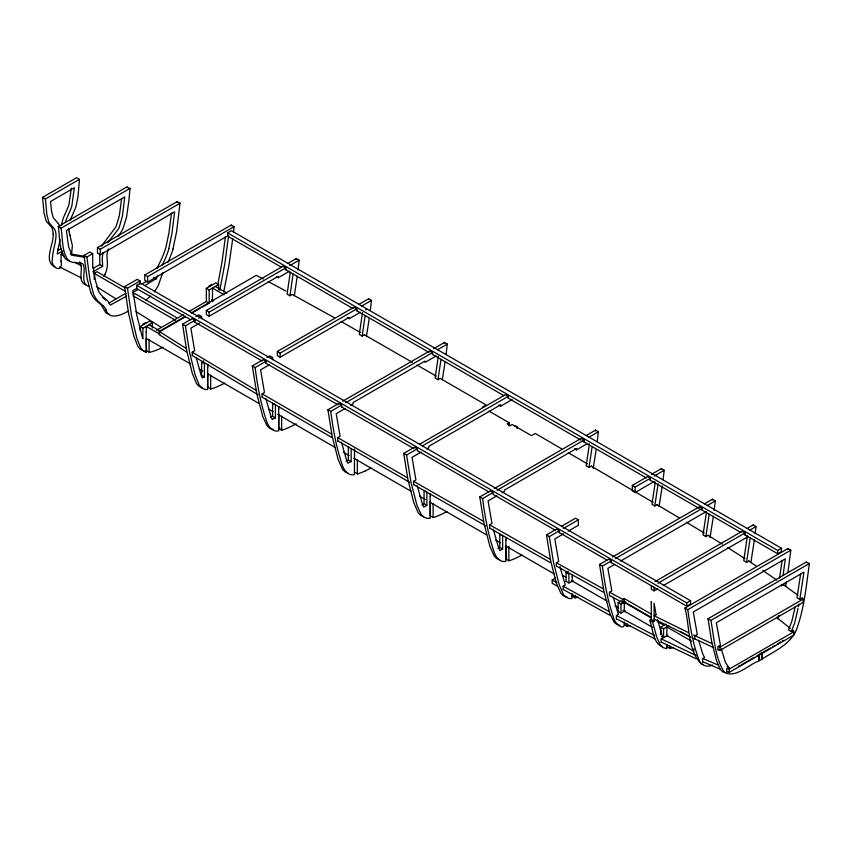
<?xml version="1.0" encoding="UTF-8"?>
<svg xmlns="http://www.w3.org/2000/svg" width="852" height="852" viewBox="0 0 852 852"><rect width="100%" height="100%" fill="white"/><g stroke="black" fill="none" stroke-linecap="round" stroke-linejoin="round"><path stroke-width="1.28" d="M53.154 233.97C54.24 243.608 42.898 261.181 54.784 266.782M53.175 233.959A20.629 11.917 -60 0 0 51.301 226.845L47.179 222.265A24.516 14.154 -60 0 1 45.859 220.082L43.963 212.712L42.6 197.345L76.573 177.706L79.417 179.346L78.054 196.311L76.158 205.864A24.516 14.154 -60 0 1 74.838 209.581L70.492 219.496A20.459 11.811 -60 0 0 70.29 220.093M71.334 188.154L68.948 204.64A17.86 10.309 -60 0 1 67.979 207.355L63.719 217.036A27.317 15.773 -60 0 0 61.525 225.578M127.108 187.302L129.994 188.409L128.94 200.231L126.543 217.185L123.007 228.528A20.395 11.768 -60 0 1 121.857 230.775L118.279 236.164M177.078 202.361L177.152 201.626L179.985 203.266L176.609 231.68L172.967 249.008M121.57 198.921L119.355 215.684L116.351 225.844A13.739 7.934 -60 0 1 115.574 227.367L102.804 244.3A16.018 9.244 -60 0 0 101.814 246.207M231.148 225.855L231.233 225.066L234.066 226.696L233.48 232.138M171.497 213.053L168.909 233.022L165.97 247.027A50.449 29.128 -60 0 1 160.719 260.744L156.843 268.561M296.251 259.327L296.336 258.529L299.18 260.169L298.019 270.063M368.543 299.563L368.628 298.775L371.472 300.415L370.29 310.32M444.382 343.228L444.467 342.429L447.311 344.07L446.128 353.985M595.463 430.878L595.548 430.111L598.392 431.751L597.22 441.57M753.115 525.567L753.189 524.928L756.022 526.568L755.181 533.693M787.908 549.103L787.962 548.571L790.805 550.211L787.93 572.416M806.514 562.32L809.4 563.523C806.162 586.261 804.213 609.787 795.789 631.332C788.995 645.081 773.872 651.503 761.603 659.299L761.603 652.462M661.28 469.367L661.365 468.621L664.209 470.261L663.048 479.942M712.368 499.954L712.453 499.251L715.297 500.891L714.146 510.369M225.46 236.803L222.031 261.83L217.686 285.25M232.734 238.603L228.879 265.707L223.714 291.885M365.881 310.022L365.998 309.031M290.244 272.384L287.092 294.132L289.936 295.772L292.353 294.377M293.077 274.024L289.936 295.772M747.406 535.94L743.721 560.659L746.565 562.299L749.004 560.893M750.25 537.58L746.565 562.299M362.505 312.62L359.288 334.431L362.121 336.071L364.496 334.698M438.343 356.285L435.116 378.107L437.96 379.736L440.324 378.373M589.435 443.86L586.187 465.788L589.02 467.428L591.394 466.055M782.029 560.957L779.58 577.933M800.678 573.737L796.993 597.678L799.836 599.318L802.339 597.87M655.273 482.2L651.961 504.331L654.794 505.971L657.18 504.597M658.106 483.84L654.794 505.971M706.383 512.584L703.006 534.971L705.85 536.611L708.246 535.226M709.215 514.225L705.85 536.611M297.242 276.197L294.313 295.697M365.082 316.284L362.121 336.071M440.921 359.949L437.96 379.736M592.012 447.502L589.02 467.428M754.425 539.625L750.932 562.213M99.641 253.257L99.822 264.589L102.655 266.229L92.836 271.894M662.26 485.959L659.075 506.429M713.38 516.28L710.025 537.601M369.225 318.382L366.498 336.007M445.063 362.047L442.337 379.672M596.166 449.579L593.216 468.387M783.063 575.515L785.331 558.837L693.272 611.992L697.287 634.474L694.795 635.912L694.795 639.319M786.417 581.778L785.608 586.304M781.593 584.419L781.316 585.952L783.797 584.525M514.47 425.606L517.377 426.873L517.079 428.46M799.836 599.318L803.926 572.15L716.33 622.727L720.419 645.166L717.917 646.615L717.917 650.023M798.931 604.025L798.42 606.581M795.246 606.571L791.774 621.491L788.473 629.894L791.295 631.577L793.553 630.267M798.09 608.211L794.618 623.131L791.316 631.534M58.106 248.922L59.47 242.671A61.259 35.369 -60 0 0 60.055 239.636M219.784 290.33L224.875 263.47L228.655 235.29L147.63 282.076L144.787 280.436L144.787 274.972L231.233 225.066M102.975 252.48L102.208 258.284L102.655 266.229M168.813 248.667L171.966 233.299L174.639 211.818L100.291 254.748L97.458 253.108L97.458 247.644L177.152 201.626M144.904 285.558L156.534 278.423A46.434 26.806 -60 0 1 157.418 275.792M778.888 615.463L777.61 618.893M105.041 274.142L104.732 274.823A12.279 7.093 -60 0 1 103.859 276.517M162.093 265.302L163.552 262.373A50.449 29.128 -60 0 0 168.877 248.656M107.767 242.682L118.417 229.007A13.739 7.934 -60 0 0 119.195 227.484L122.4 216.227L124.754 196.897L66.371 230.604L68.724 247.208L71.93 254.769A13.739 7.934 -60 0 0 72.708 255.398L84.955 257.293M154.372 291.906L158.089 286.08L160.847 278.189A39.767 22.961 -60 0 1 162.785 272.81M150.612 296.006L145.82 300.149M42.6 197.323L45.444 198.963L79.417 179.346M69.534 260.669L66.424 259.498A20.395 11.768 -60 0 1 65.284 258.571C58.809 249.412 59.991 237.144 58.287 226.525L127.15 186.769M58.287 226.525L61.131 228.166L129.994 188.409M57.861 250.552L61.312 248.56M63.005 250.861L57.265 253.992A42.483 24.527 -60 0 1 58.117 248.922M61.067 261.01L61.067 254.237L62.963 253.14M90.781 292.385L87.181 278.7L84.029 255.387L89.886 252.011L92.719 253.651L92.719 267.592L93.209 267.304L95.541 281.011L98.289 290.095M84.029 255.387L86.872 257.027L92.719 253.651M97.458 247.644L100.291 249.274L179.985 203.266M93.273 268.369L99.822 264.589M94.199 279.318L94.199 273.364L97.043 271.724L124.893 287.806M142.742 350.396L140.154 349.043L137.79 346.263L133.902 336.359L128.524 313.131L124.616 286.613L137.215 279.339L140.058 280.979L140.058 284.259M124.616 286.613L127.459 288.253L140.058 280.979M144.787 274.972L147.63 276.602L234.066 226.696M190.827 319.851L136.746 288.636L136.746 285.356L140.527 283.162L690.546 600.713L690.546 603.993L686.765 606.177L610.82 562.331M281.703 267.39L227.622 236.164L227.622 232.884L231.414 230.7L781.433 548.251L781.433 551.521L777.642 553.715L744.275 534.449M108.79 303.131L126 293.195M142.06 283.918L146.65 281.277M136.97 288.221L132.869 290.596L136.863 315.442L142.454 337.616A85.275 49.235 -60 0 0 142.88 338.787L142.891 328.254L152.359 322.791L152.359 328.041M126.543 296.155L110.323 305.101A46.434 26.806 -60 0 0 107.214 300.447L103.891 297.657A53.729 31.023 -60 0 1 98.15 290.234M132.284 292.843L138.013 289.531M133.008 294.675L134.904 293.589L176.375 317.53M140.058 330.587L140.058 326.614L149.526 321.151L152.359 322.791M189.282 311.31L206.322 301.48L206.322 288.359L215.79 282.896L218.634 284.536L218.634 289.818M206.322 288.359L209.166 290L218.634 284.536M156.342 330.331L183.606 314.59M186.343 351.812L159.196 334.698L159.196 331.417L185.47 316.252M191.178 312.95L256.292 275.356L263.257 278.987M160.314 331.322L185.31 316.891M192.126 312.95L200.071 308.36M202.35 307.05L209.166 303.12L209.166 290M202.414 387.777A23.718 13.696 -60 0 1 201.636 387.617L198.718 386.084L196.439 383.421L192.307 373.336L186.737 350.715L182.573 324.207L192.062 318.723L194.906 320.363L194.906 322.28M195.971 316.475L198.75 314.867L201.594 316.507L201.594 318.691M276.378 276.602L278.274 277.699L278.274 276.336L209.166 316.23L206.322 314.59L206.322 310.49L282.949 266.25L285.782 267.89L285.782 269.807M287.901 263.396L296.336 258.529M182.573 324.207L185.416 325.837L194.906 320.363M198.804 318.115L201.594 316.507M206.322 310.49L209.166 312.13L285.782 267.89M289.691 265.643L299.18 260.169M199.443 323.206L190.869 328.158L194.661 350.779L192.243 352.174L192.243 355.582M278.274 277.699L289.307 271.33M201.594 362.143L204.427 363.783L204.427 376.903L201.594 375.263L201.594 362.143L203.692 360.928M204.427 376.903L202.265 377.894A69.662 40.214 -60 0 1 201.083 375.029L196.205 357.67M273.109 429.333L269.86 428.354L267.187 426L262.736 416.543L256.782 393.571L252.288 365.945L263.066 359.714L265.909 361.354L265.909 363.272M266.964 357.467L269.754 355.859L272.587 357.499L272.587 359.682M347.382 317.594L349.267 318.691L349.267 317.327L280.159 357.222L277.326 355.582L277.326 351.482L353.942 307.242L356.786 308.882L356.786 310.799M358.926 304.377L368.628 298.775M252.288 365.945L255.121 367.585L265.909 361.354M270.734 358.564L272.587 357.499M277.326 351.482L280.159 353.122L356.786 308.882M361.77 306.017L371.472 300.415M269.317 364.848L260.595 369.885L264.471 392.452L262.096 393.826L262.096 397.234M349.267 318.691L360.417 312.258M270.531 417.437L272.587 416.255L275.43 417.895L275.43 404.775L272.587 403.134L272.587 416.255M275.43 417.895L272.235 419.44A71.376 41.205 -60 0 1 270.883 416.181L265.824 398.427M347.957 472.988L345.081 471.848L342.472 469.282L338.052 459.271L332.173 436.181L327.913 409.727L338.798 403.443L341.641 405.083L341.641 406.99M342.696 401.185L429.685 350.971L432.518 352.611L432.518 354.528M433.583 348.724L444.467 342.429M327.913 409.727L330.757 411.367L341.641 405.083M345.539 402.826L432.518 352.611M437.513 349.735L447.311 344.07M345.198 408.491L336.22 413.678L340.108 436.235L337.733 437.608L337.733 441.017M350.811 405.254L353.058 403.954L353.058 402.591L425.01 361.046L425.01 362.419L436.224 355.934M346.21 461.198L348.319 459.973L351.162 461.614L351.162 448.503M351.162 461.614L347.882 463.211A71.28 41.152 -60 0 1 346.519 459.952L341.46 442.209M482.275 407.235L486.151 404.998L440.271 378.469M423.742 516.578L420.867 515.439L418.268 512.872L413.848 502.872L407.98 479.825L403.731 453.402L414.53 447.162L417.373 448.802L417.373 450.719M419.578 444.254L505.417 394.7L508.261 396.34L508.261 398.246M403.731 453.402L406.564 455.043L417.373 448.802M422.422 445.894L508.261 396.34M420.973 452.188L412.038 457.354L415.925 479.91L413.55 481.284L413.55 484.692M426.554 448.972L428.79 447.683L428.79 446.31L500.742 404.775L500.742 406.138L498.846 405.051M500.742 406.138L512.095 399.577M509.198 426.053L509.198 422.784L507.196 423.934L510.146 425.638L512.159 424.488L531.51 435.66L535.258 433.487L561.66 448.855M422.006 504.885L424.062 503.702L426.895 505.342L426.895 492.222L424.062 490.582L424.062 503.702M426.895 505.342L423.827 507.11A69.087 39.884 -60 0 1 422.326 503.553L417.267 485.832M499.677 559.711L496.822 558.582L494.224 556.037L489.836 546.1L484 523.192L479.772 496.95L490.273 490.89L493.106 492.531L493.106 494.448M494.171 488.643L581.149 438.418L583.993 440.058L583.993 441.975M586.101 435.564L595.548 430.111M479.772 496.95L482.605 498.59L493.106 492.531M497.014 490.283L583.993 440.058M588.945 437.204L598.392 431.751M496.854 495.832L488.079 500.901L491.977 523.458L489.602 524.821L489.602 528.229M502.329 492.669L504.522 491.402L504.522 490.038L576.474 448.503L576.474 449.867L574.578 448.77M576.474 449.867L587.433 443.541M498.015 548.454L499.794 547.431L502.637 549.071L502.637 535.951L499.794 534.31L499.794 547.431M502.637 549.071L499.943 550.584A66.616 38.457 -60 0 1 498.313 546.76L493.276 529.156M567.038 596.933A25.006 14.441 -60 0 1 566.229 596.837L563.183 595.58L560.829 593.216L556.473 583.428L550.68 560.829L546.483 534.949L556.537 529.145L559.381 530.785L559.381 532.702M561.511 526.28L575.526 518.186L578.37 519.827L578.37 525.29L568.263 531.126M654.24 481.486L635.166 492.499L632.322 490.858L632.322 485.395L647.413 476.683L650.257 478.323L650.257 480.23M651.322 474.426L661.365 468.621M546.483 534.949L549.327 536.59L559.381 530.785M563.278 528.538L578.37 519.827M632.322 485.395L635.166 487.035L650.257 478.323M654.155 476.066L664.209 470.261M563.779 533.714L554.801 538.901L558.731 561.425L556.356 562.799L556.356 566.207M557.006 585.995L552.213 583.301L552.213 580.02L555.653 578.029M566.058 581.245L566.058 572.565L568.167 571.351M619.734 625.23L616.805 624.42L614.186 622.29L609.84 613.483L603.887 590.947L599.616 565.057L599.531 564.45L608.605 559.21L611.438 560.85L611.438 562.767M612.503 556.963L699.481 506.738L702.325 508.378L702.325 510.295M704.519 503.83L712.453 499.251M565.941 581.309L568.902 583.024L573.162 580.563M599.531 564.45L602.375 566.09L611.438 560.85M615.346 558.603L702.325 508.378M707.362 505.47L715.297 500.891M614.729 564.418L607.859 568.39L611.821 590.905L609.425 592.289L609.425 595.697M620.458 561.117L706.372 511.509M609.563 592.268L622.791 599.393L624.282 598.53L651.205 614.079M618.126 611.31L618.126 602.63L621.278 600.809M655.103 581.554L742.081 531.339L744.925 532.979L744.925 534.886M747.012 528.485L753.189 524.928M609.563 595.548L622.791 602.673L624.282 601.81L651.205 617.349M618.126 602.63L620.97 604.27L625.176 601.842M657.946 583.194L744.925 532.979M749.856 530.125L756.022 526.568M651.258 585.686L651.258 589.243L654.102 590.873L657.542 588.892M663.282 585.58L748.248 536.515M625.23 610.618L620.97 613.078L618.009 611.374M656.051 614.558L654.102 603.216L654.102 621.214L652.579 622.088L649.735 620.448L651.258 619.574L654.102 621.214M656.168 614.622L654.166 615.772L688.384 632.578M136.746 285.356L686.765 602.907L690.546 600.713M227.622 232.884L777.642 550.435L781.433 548.251M701.537 664.049C687.457 650.694 689.715 625.602 684.955 608.04L787.962 548.571M684.955 608.04L687.798 609.681L790.805 550.211M660.726 634.665L660.726 627.221L665.987 624.186M660.726 627.221L663.57 628.861L668.831 625.826M667.83 635.219L663.57 637.679L661.599 636.54M724.711 672.484L722.336 671.44L720.174 669.161L716.585 660.854L711.601 641.151L708.012 618.776L806.556 561.883M708.012 618.776L710.856 620.416L809.4 563.523M718.342 646.434L719.951 647.137L803.148 599.105L801.913 598.179M718.342 649.714L719.951 650.417L803.148 602.385L803.148 599.105M721.324 648.819L725.393 662.366L728.961 667.563L726.703 668.863L726.703 672.281M727.438 668.511L729.248 669.097L793.84 631.811L792.818 630.757M761.07 653.143L759.185 654.24L759.185 660.801L762.018 659.16L762.018 652.6M741.751 664.613L754.382 657.318M756.683 655.997L758.983 654.666M762.423 652.675L770.464 648.042M772.764 646.711L775.064 645.39M777.354 644.059L779.655 642.727M727.438 671.791L729.248 672.377L793.84 635.091L793.84 631.811M128.418 310.991C122.124 314.814 108.886 320.661 106.01 309.851M296.24 423.87L289.573 427.182A96.201 55.54 -60 0 1 285.005 429.12L284.898 429.152A58.916 34.016 -60 0 1 281.639 430.239L278.796 428.599L278.796 414.519M371.163 468.014L365.263 470.932M446.927 511.615L441.027 514.533A96.414 55.668 -60 0 1 436.458 516.461M224.853 383.049L219.656 385.626A92.091 53.175 -60 0 1 214.182 387.916L213.745 388.065A52.952 30.576 -60 0 1 210.923 388.949L207.803 387.372L207.803 373.442M522.01 555.163L516.887 557.677A79.247 45.752 -60 0 1 508.942 560.786L506.003 559.125L506.003 545.951M163.051 347.147L160.623 348.34M740.601 665.284L740.452 665.348A63.719 36.785 -60 0 1 740.015 665.529M436.458 516.461L436.362 516.493A61.131 35.294 -60 0 1 433.444 517.483L430.271 515.939L430.271 501.935M712.634 665.018C707.256 667.798 700.461 665.38 698.81 659.363C692.761 643.462 690.099 626.476 687.798 609.681M354.826 472.253L357.67 473.893A81.654 47.148 -60 0 0 365.263 470.89M207.803 387.372L208.08 387.298A52.952 30.576 -60 0 0 208.463 387.202M624.463 624.708L627.306 626.348A52.078 30.065 -60 0 0 630.054 625.506M667.063 646.817L669.906 648.457A42.685 24.644 -60 0 0 672.792 647.68L673.187 647.563A82.548 47.659 -60 0 0 673.591 647.435M146.267 339.192L146.533 350.587M146.267 350.619L149.366 352.227A35.486 20.491 -60 0 0 152.359 351.588L152.444 351.578A76.659 44.261 -60 0 0 160.634 348.287M89.13 286.602C79.566 283.546 86.467 271.042 83.155 264.376A9.319 5.378 -60 0 0 82.101 263.353L72.377 262.31L69.268 261.138A20.395 11.768 -60 0 1 68.117 260.211C61.642 251.052 62.835 238.784 61.131 228.166M703.369 664.453L701.75 664.123M109.397 314.431L105.925 312.918L103.167 308.211A39.767 22.961 -60 0 0 100.547 304.239M569.072 598.466L566.239 597.358L563.673 594.856L559.317 585.068L553.523 562.469L549.327 536.59M146.15 332.387L146.15 352.164L143.392 350.992L140.974 348.425L136.906 338.532L131.581 315.943L127.459 288.253M662.515 646.934C652.621 642.749 653.143 629.106 649.735 620.448M85.509 284.866C76.999 280.702 83.613 269.466 80.322 262.736A9.319 5.378 -60 0 0 79.566 261.926M719.951 669.001L703.006 661.844M717.693 664.837L703.006 658.564M712.485 643.803L693.581 635.038M713.539 647.563L693.581 638.318M696.084 655.454L661.322 638.904M696.084 658.734L661.322 642.184M690.195 636.721L654.166 619.053M59.587 266.932L81.291 277.89M654.741 635.603L616.528 615.581M654.741 638.883L616.528 618.861M70.152 253.928L82.644 255.941A16.018 9.244 -60 0 1 83.634 256.697M268.22 281.586L285.942 291.033M292.3 294.472L334.357 317.732M609.201 611.608L563.247 586.219M610.17 615.421L563.247 589.499M603.227 588.817L556.452 562.81M603.227 592.097L556.452 566.09M552.213 580.02L557.006 582.715M341.066 321.513L360.481 332.536M550.222 559.306L489.676 524.843M550.222 562.576L489.676 528.123M483.489 521.317L413.614 481.305M485.704 525.865L413.614 484.586M364.443 334.804L412.347 362.345M407.448 477.77L337.797 437.64M409.663 482.317L337.797 440.91M285.154 269.381L353.047 308.573M356.498 310.565L428.993 352.419M432.443 354.411L503.788 395.605M508.388 398.257L580.872 440.111M583.183 441.442L646.466 477.983M649.916 479.974L699.396 508.537M701.697 509.869L740.825 532.457M417.075 365.082L436.32 376.201M489.005 411.122L509.198 422.784M215.375 286.474L226.856 293.109M224.023 294.749L212.531 288.114L212.414 301.746M211.466 299.531L213.777 300.863M206.322 301.48L209.166 303.12M153.53 277.305L156.374 278.934M194.277 321.843L262.16 361.046M265.622 363.037L338.106 404.892M341.556 406.883L414.051 448.738M417.501 450.729L488.846 491.913M493.446 494.575L555.589 530.445M559.04 532.436L607.369 560.339M61.067 254.237L64.134 256.005M74.859 262.192L81.291 265.909M94.199 273.364L125.265 291.299M133.018 295.772L175.48 320.288M149.111 324.74L160.591 331.364M680.993 631.822L691.089 637.647M160.048 334.335L146.267 326.38L146.267 332.387M651.524 618.083L624.335 602.385L624.218 611.789M657.19 621.353L663.985 625.283M691.622 641.236L666.935 626.987L666.828 636.327M331.641 434.083L262.15 393.858M140.058 326.614L142.891 328.254M331.641 437.364L262.15 397.138M566.058 572.565L568.902 574.205L568.902 582.885M727.065 666.466L728.961 667.563M562.416 575.313L565.845 577.294M571.554 580.595L606.986 601.054M614.995 605.676L618.424 607.657M622.993 610.288L652.707 627.455M666.424 635.368L693.858 651.205L693.858 648.723M146.352 338.457L190.145 363.74M199.368 369.065L202.829 371.057M207.441 373.719L259.306 403.667M268.518 408.981L273.13 411.644M277.741 414.306L335.368 447.577M343.441 452.242L349.203 455.564M353.814 458.227L411.441 491.498M419.503 496.152L425.265 499.485M429.877 502.147L486.354 534.747M495.576 540.072L500.188 542.735M505.95 546.057L554.354 574.014M572.267 593.748L572.267 596.293L575.111 597.934A56.307 32.514 -60 0 0 577.933 597.028M143.317 350.523L146.15 352.164M568.252 452.7L587.401 463.871M591.32 466.161L653.186 502.403M256.037 390.28L192.296 352.206M258.231 394.849L192.296 355.486M657.084 504.714L679.001 517.75M686.424 522.201L704.274 533.033M96.308 286.57L115.616 298.647M160.666 326.976L136 311.587M708.097 535.375L722.262 544.151M186.343 348.532L159.196 331.417M727.704 547.57L745.063 558.678M748.77 561.095L756.267 566.058M762.817 570.467L776.843 580.137M783.457 584.792L797.983 595.26M776.555 617.38L790.283 628.393M102.528 297.242L103.124 297.753M103.433 298.019L104.029 298.573M103.337 305.932L99.588 302.673A57.137 32.983 -60 0 1 93.56 294.089L90.024 280.34L86.872 257.027M100.504 304.292L96.745 301.033A57.137 32.983 -60 0 1 90.717 292.449M58.298 223.448L54.038 218.687A17.86 10.309 -60 0 1 53.069 217.09L51.599 211.53L50.534 201.498L74.326 187.76L71.792 206.28A17.86 10.309 -60 0 1 70.822 208.996L66.562 218.676A27.317 15.773 -60 0 0 65.306 222.542M69.96 235.173L72.388 245.727L71.504 254.684A12.727 7.348 -60 0 1 71.355 255.11M698.715 640.353L702.261 652.451A49.107 28.35 -60 0 0 704.572 657.424L702.591 658.745L702.591 662.153M613.302 597.167L617.785 612.535A76.999 44.453 -60 0 0 618.509 614.367L616.379 615.602L616.379 619.01M657.563 619.702L661.897 634.655A66.03 38.127 -60 0 0 663.154 637.669L661.067 638.989L661.067 642.397M652.579 622.088L656.647 636.806L659.97 644.421L662.909 647.563L666.828 648.745L666.935 644.336M559.945 566.676L565.281 584.973L563.14 586.208L563.14 589.616M651.471 602.801L651.258 601.576L651.258 619.574M69.172 231.68L68.874 228.709M602.375 566.09C604.654 583.428 607.721 600.798 613.483 617.359C613.823 622.578 625.677 633.515 624.218 621.843M710.856 620.416C714.274 637.722 714.647 657.339 724.466 672.505C736.224 678.298 748.216 664.784 758.653 661.003L758.653 657.723M482.605 498.59C484.98 516.663 488.121 534.779 494.16 552.021C495.715 557.07 499.9 562.703 505.886 561.383L505.886 540.083M406.564 455.043L411.058 482.637L417.022 505.566L421.474 515.002L424.147 517.356L427.118 518.293A26.806 15.474 -60 0 0 430.153 518.218L430.153 496.354M330.757 411.367C333.143 429.578 336.295 447.832 342.376 465.213C343.942 470.4 348.308 476.098 354.421 474.628L354.538 449.025M255.121 367.585C257.506 385.796 260.669 404.05 266.729 421.442C268.295 426.586 272.597 432.294 278.689 430.878L278.689 408.907M185.416 325.837L189.581 352.355L195.151 374.976L199.272 385.061L201.764 387.894L204.48 389.257A23.718 13.696 -60 0 0 207.526 389.513L207.686 367.915M45.444 198.985L46.807 214.353L48.702 221.722A24.516 14.154 -60 0 0 50.023 223.906L54.145 228.474A20.629 11.917 -60 0 1 56.019 235.599C55.774 243.587 52.462 251.148 52.387 259.157C50.002 267.326 63.857 274.589 60.95 261.01M777.642 550.435L777.642 553.715M758.759 655.305L758.759 657.723M729.248 669.097L729.248 672.377M719.951 647.137L719.951 650.417M686.765 602.907L686.765 606.177M669.778 645.976L669.778 648.478M663.57 628.861L663.57 637.541M654.102 587.326L654.102 590.873M635.166 487.035L635.166 492.499M627.178 623.866L627.178 626.38M624.282 598.53L624.282 601.81M622.791 599.393L622.791 602.673M620.97 604.27L620.97 612.95M575.111 595.378L575.111 597.934M572.267 574.514L572.267 576.697M572.161 576.697L572.161 581.831M572.161 594.664L571.948 598.541A25.006 14.441 -60 0 1 569.072 598.466M508.846 546.281L508.846 560.765M506.003 537.676L506.003 540.083M433.104 503.564L433.104 517.579M430.271 493.947L430.271 496.354M357.371 459.888L357.371 473.978M348.319 446.863L348.319 459.973M281.639 416.159L281.639 430.239M280.159 353.122L280.159 357.222M278.796 406.5L278.796 408.907M210.636 375.082L210.636 389.013M209.166 312.13L209.166 316.23M207.803 364.305L207.803 367.915M149.111 339.565L149.111 352.259M147.63 276.602L147.63 282.076M100.291 249.274L100.291 254.748M782.999 640.299A63.719 36.785 -60 0 1 782.637 640.576M780.666 642.003A63.719 36.785 -60 0 1 779.804 642.6M739.174 665.913A63.719 36.785 -60 0 1 738.375 666.253M573.407 595.963A56.307 32.514 -60 0 1 572.267 596.293M279.967 428.247A58.916 34.016 -60 0 1 278.796 428.599M104.381 298.818A46.434 26.806 -60 0 1 104.945 299.478M105.222 299.808A46.434 26.806 -60 0 1 105.478 300.149M173.094 248.997A60.417 34.879 -60 0 1 167.897 262.299M103.38 305.879A39.767 22.961 -60 0 1 105.989 309.862M105.137 274.152A19.915 11.502 -60 0 0 107.384 262.736L106.947 255.206L107.767 250.605A9.372 5.41 -60 0 1 108.438 248.933M69.96 235.163A54.56 31.503 -60 0 1 69.161 231.691M58.287 223.458A27.317 15.773 -60 0 1 59.746 226.419M145.735 322.791L142.891 324.431L145.735 322.791M211.999 284.536L209.166 286.176L211.999 284.536"/></g></svg>
